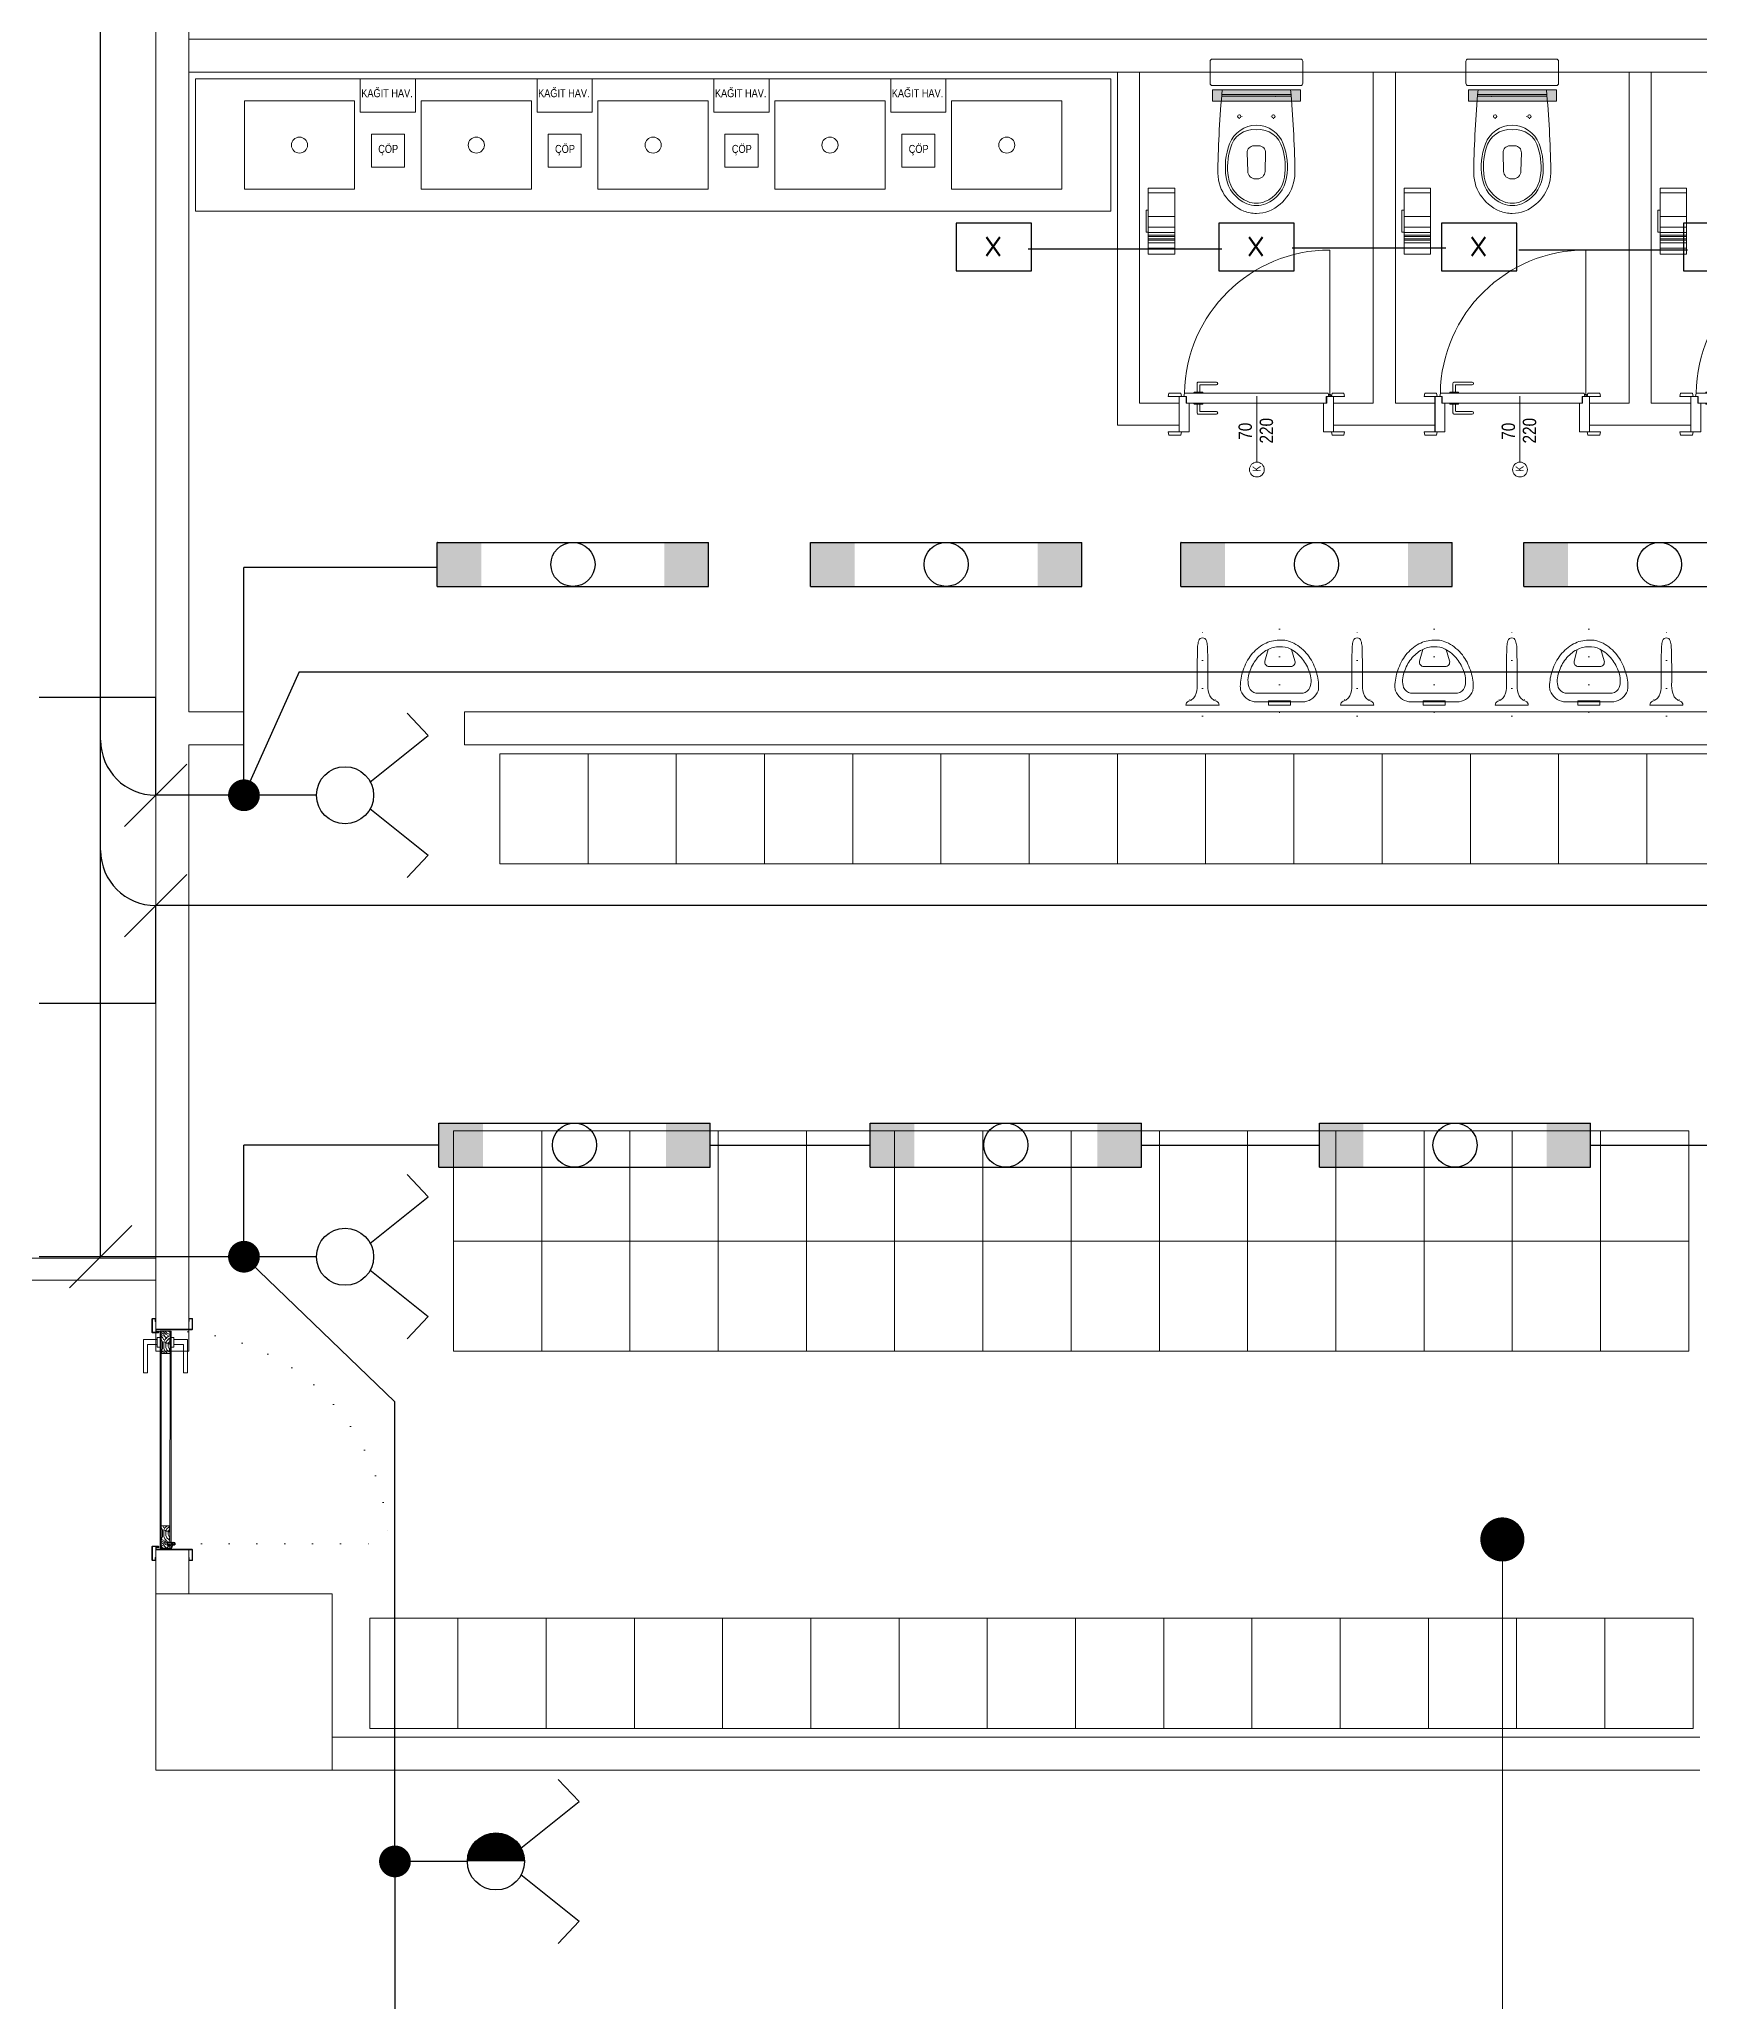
# Model space of a CAD drawing. Header units: metres. Extents: x -13316 to 152404, y -3899 to 30226.
# Drawn here: x 11507 to 12260, y 1015 to 1905 of the extents above; entities that cross this region are included whole.
import ezdxf

# ---------------------------------------------------------------- set-up
doc = ezdxf.new("R2010")
doc.units = ezdxf.units.M
doc.header["$LTSCALE"] = 100
doc.header["$MEASUREMENT"] = 0
doc.linetypes.add('DOT2', pattern=[0.125, 0, -0.125])
doc.linetypes.add('HIDDEN', pattern=[0.375, 0.25, -0.125])
doc.layers.get('0').update_dxf_attribs({"color": 9, "lineweight": 9})
for name, color, linetype, lineweight in [('00', 9, 'Continuous', 9), ('01', 9, 'Continuous', 9), ('05', 9, 'Continuous', 9), ('05V', 9, 'Continuous', 9), ('06C @ 1', 9, 'Continuous', 9), ('09', 9, 'Continuous', 9), ('10', 9, 'Continuous', 9), ('12', 9, 'Continuous', 9), ('20', 9, 'DOT2', 9), ('21_mahal200', 9, 'Continuous', 9), ('E-1x36 W SIVAÜSTÜ FLUORESAN ARMATÜR (ETANŞ)', 7, 'Continuous', 30), ('E-E TİPİ HARİCİ ARMATÜR (26W)', 7, 'Continuous', 30), ('E-KABLO', 7, 'Continuous', 30), ('E-KOMÜTATÖR ANAHTAR', 7, 'Continuous', 30), ('E-KOMÜTATÖR ANAHTAR (ETANŞ)', 7, 'Continuous', 30), ('E-LINYE', 7, 'Continuous', 30), ('Kapı', 204, 'Continuous', 9), ('KARA SIVA', 4, 'Continuous', 9), ('TEFRİŞ', 9, 'Continuous', 9), ('YAZI', 7, 'Continuous', 9)]:
    doc.layers.add(name, color=color, linetype=linetype, lineweight=lineweight)
doc.styles.add('E-YAZI', font='txttw.shx')
doc.styles.add('MuuM_TEXT-STANDART', font='ARIALN.TTF')
doc.dimstyles.new('MuuM_DIM200', dxfattribs={"dimscale": 20, "dimtxt": 2, "dimasz": 1, "dimexe": 1, "dimexo": 1, "dimgap": 1, "dimtad": 1, "dimdec": 1, "dimrnd": 0.5, "dimdsep": 46, "dimtxsty": 'MuuM_TEXT-STANDART', "dimblk": 'ARCHTICK', "dimcen": 0, "dimdle": 0.15, "dimclrd": 256, "dimclre": 256, "dimclrt": 256, "dimadec": 0, "dimazin": 0, "dimtfac": 5, "dimtdec": 1, "dimtix": 1, "dimtmove": 2, "dimatfit": 3, "dimldrblk": 'DOT', "dimfxl": 3, "dimfxlon": 1, "dimtolj": 1, "dimlwd": -1, "dimlwe": -1, "dimarcsym": 0})

# ---------------------------------------------------------------- blocks, each defined once
blk = doc.blocks.new('100_KOMÜTATÖR ANAHTAR')
at = {"layer": 'E-KOMÜTATÖR ANAHTAR', "color": 4}
for p, q in [((-1.695, 5.222), (-2.326, 4.622)), ((-0.372, 3.563), (-1.695, 5.222)), ((0.372, 3.563), (1.695, 5.222)), ((1.695, 5.222), (2.326, 4.622)), ((0, 2.053), (0, 0))]:
    blk.add_line(p, q, dxfattribs=at)
blk.add_circle((0, 2.863), 0.81, dxfattribs=at)
blk = doc.blocks.new('E-E TİPİ HARİCİ ARMATÜR (26W)')
at = {"layer": 'E-E TİPİ HARİCİ ARMATÜR (26W)', "color": 4}
blk.add_lwpolyline([(-17.08, 21.62), (-17.08, 0), (17.08, 0), (17.08, 21.62)], close=True, dxfattribs=at)
at = {"layer": 'E-E TİPİ HARİCİ ARMATÜR (26W)', "color": 7, "style": 'E-YAZI'}
blk.add_text('x', height=12.8, rotation=0, dxfattribs=at).set_placement((-4.39, 6.36))
blk = doc.blocks.new('100_1x36 W SIVAÜSTÜ FLUORESAN ARMATÜR (ETANŞ)')
at = {"layer": 'E-1x36 W SIVAÜSTÜ FLUORESAN ARMATÜR (ETANŞ)', "color": 4}
for p, q in [((-6.15, 1), (-6.15, -1)), ((6.15, 1), (-6.15, 1)), ((6.15, 1), (6.15, -1)), ((6.15, -1), (-6.15, -1))]:
    blk.add_line(p, q, dxfattribs=at)
at = {"layer": 'E-1x36 W SIVAÜSTÜ FLUORESAN ARMATÜR (ETANŞ)'}
blk.add_line((6.146, -1), (6.15, -0.996), dxfattribs=at)
at = {"layer": 'E-1x36 W SIVAÜSTÜ FLUORESAN ARMATÜR (ETANŞ)', "color": 4}
blk.add_circle((0, 0), 1, dxfattribs=at)
for points in [[(-6.15, 1), (-4.15, 1), (-6.15, -1), (-4.15, -1)], [(6.15, 1), (4.15, 1), (6.15, -1), (4.15, -1)]]:
    blk.add_solid(points, dxfattribs=at)
blk = doc.blocks.new('100_KOMÜTATÖR ANAHTAR (ETANŞ)')
at = {"layer": 'E-KOMÜTATÖR ANAHTAR (ETANŞ)', "color": 4}
for p, q in [((-1.695, 5.222), (-2.326, 4.622)), ((-0.372, 3.563), (-1.695, 5.222)), ((0.372, 3.563), (1.695, 5.222)), ((1.695, 5.222), (2.326, 4.622)), ((0, 2.053), (0, 0))]:
    blk.add_line(p, q, dxfattribs=at)
at = {"layer": 'E-KOMÜTATÖR ANAHTAR (ETANŞ)', "color": 4, "const_width": 0.81}
blk.add_lwpolyline([(0, 3.268, 0.414214), (-0.405, 2.863, 0.414214), (0, 2.458, 0.414214)], format="xyb", dxfattribs=at)
at = {"layer": 'E-KOMÜTATÖR ANAHTAR (ETANŞ)', "color": 4}
blk.add_circle((0, 2.863), 0.81, dxfattribs=at)
blk = doc.blocks.new('p-kolon_80x80')
blk.add_lwpolyline([(-40, -40), (40, -40), (40, 40), (-40, 40)], close=True)
blk = doc.blocks.new('2.bod.sitatik')
at = {"layer": '01'}
blk.add_blockref('p-kolon_80x80', (11280, -7790), dxfattribs=at)
blk = doc.blocks.new('p-kapı kolu')
for points in [[(2.2, 0), (2.2, -1.25), (-2.2, -1.25), (-2.2, 0), (2.2, 0)], [(1.225, -1.25), (1.225, -7.5), (-13.775, -7.5), (-13.775, -5.625), (-1.025, -5.625), (-1.025, -5.625), (-1.025, -1.25), (1.225, -1.25)]]:
    blk.add_lwpolyline(points)
blk = doc.blocks.new('K-AH-01')
at = {"layer": '09'}
h = blk.add_hatch(dxfattribs=at)
h.set_pattern_fill('LOGEND', color=256, scale=10, style=0)
h.set_pattern_definition([(7e-15, (-3944.073, -2726.897), (10, 10), [3, -7]), (7e-15, (-3944.073, -2726.397), (10, 10), [3, -7]), (7e-15, (-3943.573, -2725.397), (10, 10), [2, -8]), (7e-15, (-3943.073, -2724.397), (10, 10), [1.5, -8.5]), (7e-15, (-3943.073, -2723.397), (10, 10), [1, -9]), (7e-15, (-3945.573, -2722.397), (10, 10), [0.5, -2.5, 0.5, -6.5]), (7e-15, (-3944.073, -2721.897), (10, 10), [0.5, -4, 1.5, -4]), (7e-15, (-3942.073, -2721.397), (10, 10), [0.5, -0.5, 0.5, -8.5]), (7e-15, (-3942.573, -2720.897), (10, 10), [0.5, -9.5]), (7e-15, (-3943.073, -2719.897), (10, 10), [1.5, -8.5]), (7e-15, (-3943.073, -2718.897), (10, 10), [2, -8]), (7e-15, (-3943.573, -2717.897), (10, 10), [2.5, -3, 0.5, -4]), (90, (-3947.573, -2723.897), (-10, 10), [0.5, -1, 2.5, -6]), (90, (-3947.073, -2722.897), (-10, 10), [0.5, -0.5, 1.5, -7.5]), (90, (-3946.573, -2718.897), (-10, 10), [1, -9]), (90, (-3946.073, -2722.897), (-10, 10), [2, -3, 0.5, -4.5]), (90, (-3945.573, -2717.397), (-10, 10), [0.5, -9.5]), (90, (-3945.073, -2722.397), (-10, 10), [1.5, -8.5]), (90, (-3944.073, -2721.897), (-10, 10), [1, -9]), (90, (-3943.073, -2721.897), (-10, 10), [0.5, -1.5, 1.5, -6.5]), (90, (-3942.573, -2721.397), (-10, 10), [0.5, -9.5]), (90, (-3942.073, -2723.397), (-10, 10), [1.4, -8.6]), (90, (-3941.573, -2725.397), (-10, 10), [1, -9]), (90, (-3940.573, -2721.397), (-10, 10), [0.5, -9.5]), (90, (-3939.573, -2721.897), (-10, 10), [1.5, -8.5]), (90, (-3938.573, -2721.897), (-10, 10), [1.5, -8.5]), (45, (-3940.073, -2725.8966), (1e-15, 10), [0.7071, -0.7071, 0.7071, -12.020836]), (45, (-3942.073, -2723.3966), (1e-15, 10), [1.4142, -12.727936]), (45, (-3946.073, -2718.3966), (1e-15, 10), [1.4142, -12.727936]), (45, (-3944.073, -2720.8966), (1e-15, 10), [1.4142, -12.727936]), (45, (-3943.573, -2722.8966), (1e-15, 10), [1.4142, -12.727936]), (45, (-3940.573, -2724.8966), (1e-15, 10), [1.4142, -12.727936]), (45, (-3941.573, -2724.3966), (1e-15, 10), [2.12132, -12.020816]), (45, (-3944.573, -2719.8966), (1e-15, 10), [0.7071, -13.435036]), (45, (-3945.073, -2718.8966), (1e-15, 10), [0.7071, -13.435036]), (45, (-3941.073, -2718.8966), (1e-15, 10), [0.7071, -13.435036]), (45, (-3945.073, -2723.8966), (1e-15, 10), [0.7071, -13.435036]), (45, (-3939.573, -2720.3966), (1e-15, 10), [0.7071, -13.435036]), (45, (-3943.073, -2721.3966), (1e-15, 10), [0.7071, -13.435036]), (45, (-3942.073, -2720.3966), (1e-15, 10), [0.7071, -13.435036]), (135, (-3942.573, -2722.3966), (-10, 1e-15), [0.7071, -0.7071, 2.12132, -10.606616]), (135, (-3941.073, -2722.3966), (-10, 1e-15), [0.7071, -13.435036]), (135, (-3941.073, -2725.8966), (-10, 1e-15), [0.7071, -13.435036]), (135, (-3943.073, -2723.3966), (-10, 1e-15), [0.7071, -13.435036]), (135, (-3941.573, -2721.3966), (-10, 1e-15), [0.7071, -13.435036]), (135, (-3944.073, -2723.8966), (-10, 1e-15), [0.7071, -13.435036]), (135, (-3940.073, -2723.8966), (-10, 1e-15), [0.7071, -13.435036]), (135, (-3947.073, -2726.8966), (-10, 1e-15), [0.7071, -13.435036]), (135, (-3946.573, -2726.3966), (-10, 1e-15), [1.4142, -12.727936]), (135, (-3946.073, -2725.8966), (-10, 1e-15), [1.4142, -12.727936]), (135, (-3945.073, -2725.8966), (-10, 1e-15), [1.4142, -12.727936]), (135, (-3944.573, -2724.8966), (-10, 1e-15), [1.4142, -12.727936]), (135, (-3940.573, -2720.8966), (-10, 1e-15), [1.4142, -12.727936]), (135, (-3938.573, -2725.8966), (-10, 1e-15), [1.4142, -12.727936]), (135, (-3938.073, -2717.8966), (-10, 1e-15), [1.4142, -12.727936]), (135, (-3938.073, -2718.8966), (-10, 1e-15), [1.4142, -12.727936]), (135, (-3939.073, -2719.3966), (-10, 1e-15), [1.4142, -12.727936]), (135, (-3946.073, -2719.3966), (-10, 1e-15), [2.12132, -12.020816]), (135, (-3939.573, -2720.3966), (-10, 1e-15), [2.12132, -12.020816]), (26.56505, (-3945.0727, -2717.3966), (10, 4e-09), [1.118, -21.24268]), (26.56505, (-3945.0727, -2722.3966), (10, 4e-09), [1.118, -21.24268]), (26.56505, (-3944.0727, -2719.3966), (10, 4e-09), [1.118, -21.24268]), (26.56505, (-3941.0727, -2726.3966), (10, 4e-09), [1.118, -21.24268]), (26.56505, (-3941.5727, -2725.3966), (10, 4e-09), [1.118, -21.24268]), (26.56505, (-3944.5727, -2723.3966), (10, 4e-09), [1.118, -21.24268]), (26.56505, (-3944.5727, -2718.3966), (10, 4e-09), [1.118, -21.24268]), (26.56505, (-3941.5727, -2721.3966), (10, 4e-09), [2.236, -20.12468]), (63.43495, (-3941.5727, -2719.8966), (5e-10, 10), [1.118, -21.24268]), (63.43495, (-3940.0727, -2722.8966), (5e-10, 10), [1.118, -21.24268]), (63.43495, (-3945.0727, -2720.8966), (5e-10, 10), [1.118, -21.24268]), (63.43495, (-3947.0727, -2720.3966), (5e-10, 10), [1.118, -21.24268]), (63.43495, (-3941.0727, -2722.3966), (5e-10, 10), [1.118, -21.24268]), (63.43495, (-3942.0727, -2722.3966), (5e-10, 10), [1.118, -21.24268]), (63.43495, (-3946.0727, -2720.8966), (5e-10, 10), [2.236, -20.12468]), (63.43495, (-3938.5727, -2724.3966), (5e-10, 10), [2.236, -20.12468]), (63.43495, (-3939.5727, -2723.8966), (5e-10, 10), [2.236, -20.12468]), (116.56505, (-3947.5727, -2725.3966), (-4e-09, 10), [1.118, -21.24268]), (116.56505, (-3947.5727, -2719.8966), (-4e-09, 10), [1.118, -21.24268]), (116.56505, (-3945.5727, -2726.8966), (-4e-09, 10), [1.118, -21.24268]), (116.56505, (-3946.5727, -2717.8966), (-4e-09, 10), [1.118, -21.24268]), (116.56505, (-3945.5727, -2723.8966), (-4e-09, 10), [1.118, -21.24268]), (116.56505, (-3943.5727, -2722.8966), (-4e-09, 10), [1.118, -21.24268]), (116.56505, (-3942.5727, -2720.8966), (-4e-09, 10), [1.118, -21.24268]), (116.56505, (-3947.0727, -2724.8966), (3.2e-06, 10.0000016), [1.118, -21.24268]), (116.56505, (-3944.5727, -2723.3966), (-4e-09, 10), [1.118, -21.24268]), (116.56505, (-3941.5727, -2724.3966), (-4e-09, 10), [1.118, -21.24268]), (116.56505, (-3940.5727, -2723.3966), (-4e-09, 10), [1.118, -21.24268]), (116.56505, (-3938.5727, -2720.3966), (-4e-09, 10), [1.118, -21.24268]), (116.56505, (-3946.0727, -2717.3966), (-4e-09, 10), [1.118, -21.24268]), (116.56505, (-3947.5727, -2717.8966), (-4e-09, 10), [2.236, -20.12468]), (116.56505, (-3946.0727, -2724.8966), (-4e-09, 10), [2.236, -20.12468]), (153.43495, (-3947.5727, -2726.3966), (-10, 5e-10), [1.118, -21.24268]), (153.43495, (-3939.0727, -2726.8966), (-10, 5e-10), [1.118, -21.24268]), (153.43495, (-3939.5727, -2721.8966), (-10, 5e-10), [1.118, -21.24268]), (153.43495, (-3943.5727, -2725.3966), (-10, 5e-10), [1.118, -21.24268]), (153.43495, (-3944.0727, -2726.3966), (-10, 5e-10), [1.118, -21.24268]), (153.43495, (-3943.0727, -2724.3966), (-10, 5e-10), [1.118, -21.24268]), (153.43495, (-3940.0727, -2718.3966), (-10, 5e-10), [1.118, -21.24268]), (153.43495, (-3939.0727, -2717.8966), (-10, 5e-10), [2.236, -20.12468])])
h.paths.add_polyline_path([(10.77, 6.46), (10.77, 2.46), (0.77, 2.46), (0.77, 6.46)])
h = blk.add_hatch(dxfattribs=at)
h.set_pattern_fill('LOGEND', color=256, scale=10, style=0)
h.set_pattern_definition([(7e-15, (-3938.781, -2726.897), (10, 10), [3, -7]), (7e-15, (-3938.781, -2726.397), (10, 10), [3, -7]), (7e-15, (-3938.281, -2725.397), (10, 10), [2, -8]), (7e-15, (-3937.781, -2724.397), (10, 10), [1.5, -8.5]), (7e-15, (-3937.781, -2723.397), (10, 10), [1, -9]), (7e-15, (-3940.281, -2722.397), (10, 10), [0.5, -2.5, 0.5, -6.5]), (7e-15, (-3938.781, -2721.897), (10, 10), [0.5, -4, 1.5, -4]), (7e-15, (-3936.781, -2721.397), (10, 10), [0.5, -0.5, 0.5, -8.5]), (7e-15, (-3937.281, -2720.897), (10, 10), [0.5, -9.5]), (7e-15, (-3937.781, -2719.897), (10, 10), [1.5, -8.5]), (7e-15, (-3937.781, -2718.897), (10, 10), [2, -8]), (7e-15, (-3938.281, -2717.897), (10, 10), [2.5, -3, 0.5, -4]), (90, (-3942.281, -2723.897), (-10, 10), [0.5, -1, 2.5, -6]), (90, (-3941.781, -2722.897), (-10, 10), [0.5, -0.5, 1.5, -7.5]), (90, (-3941.281, -2718.897), (-10, 10), [1, -9]), (90, (-3940.781, -2722.897), (-10, 10), [2, -3, 0.5, -4.5]), (90, (-3940.281, -2717.397), (-10, 10), [0.5, -9.5]), (90, (-3939.781, -2722.397), (-10, 10), [1.5, -8.5]), (90, (-3938.781, -2721.897), (-10, 10), [1, -9]), (90, (-3937.781, -2721.897), (-10, 10), [0.5, -1.5, 1.5, -6.5]), (90, (-3937.281, -2721.397), (-10, 10), [0.5, -9.5]), (90, (-3936.781, -2723.397), (-10, 10), [1.4, -8.6]), (90, (-3936.281, -2725.397), (-10, 10), [1, -9]), (90, (-3935.281, -2721.397), (-10, 10), [0.5, -9.5]), (90, (-3934.281, -2721.897), (-10, 10), [1.5, -8.5]), (90, (-3933.281, -2721.897), (-10, 10), [1.5, -8.5]), (45, (-3934.781, -2725.8966), (1e-15, 10), [0.7071, -0.7071, 0.7071, -12.020836]), (45, (-3936.781, -2723.3966), (1e-15, 10), [1.4142, -12.727936]), (45, (-3940.781, -2718.3966), (1e-15, 10), [1.4142, -12.727936]), (45, (-3938.781, -2720.8966), (1e-15, 10), [1.4142, -12.727936]), (45, (-3938.281, -2722.8966), (1e-15, 10), [1.4142, -12.727936]), (45, (-3935.281, -2724.8966), (1e-15, 10), [1.4142, -12.727936]), (45, (-3936.281, -2724.3966), (1e-15, 10), [2.12132, -12.020816]), (45, (-3939.281, -2719.8966), (1e-15, 10), [0.7071, -13.435036]), (45, (-3939.781, -2718.8966), (1e-15, 10), [0.7071, -13.435036]), (45, (-3935.781, -2718.8966), (1e-15, 10), [0.7071, -13.435036]), (45, (-3939.781, -2723.8966), (1e-15, 10), [0.7071, -13.435036]), (45, (-3934.281, -2720.3966), (1e-15, 10), [0.7071, -13.435036]), (45, (-3937.781, -2721.3966), (1e-15, 10), [0.7071, -13.435036]), (45, (-3936.781, -2720.3966), (1e-15, 10), [0.7071, -13.435036]), (135, (-3937.281, -2722.3966), (-10, 1e-15), [0.7071, -0.7071, 2.12132, -10.606616]), (135, (-3935.781, -2722.3966), (-10, 1e-15), [0.7071, -13.435036]), (135, (-3935.781, -2725.8966), (-10, 1e-15), [0.7071, -13.435036]), (135, (-3937.781, -2723.3966), (-10, 1e-15), [0.7071, -13.435036]), (135, (-3936.281, -2721.3966), (-10, 1e-15), [0.7071, -13.435036]), (135, (-3938.781, -2723.8966), (-10, 1e-15), [0.7071, -13.435036]), (135, (-3934.781, -2723.8966), (-10, 1e-15), [0.7071, -13.435036]), (135, (-3941.781, -2726.8966), (-10, 1e-15), [0.7071, -13.435036]), (135, (-3941.281, -2726.3966), (-10, 1e-15), [1.4142, -12.727936]), (135, (-3940.781, -2725.8966), (-10, 1e-15), [1.4142, -12.727936]), (135, (-3939.781, -2725.8966), (-10, 1e-15), [1.4142, -12.727936]), (135, (-3939.281, -2724.8966), (-10, 1e-15), [1.4142, -12.727936]), (135, (-3935.281, -2720.8966), (-10, 1e-15), [1.4142, -12.727936]), (135, (-3933.281, -2725.8966), (-10, 1e-15), [1.4142, -12.727936]), (135, (-3932.781, -2717.8966), (-10, 1e-15), [1.4142, -12.727936]), (135, (-3932.781, -2718.8966), (-10, 1e-15), [1.4142, -12.727936]), (135, (-3933.781, -2719.3966), (-10, 1e-15), [1.4142, -12.727936]), (135, (-3940.781, -2719.3966), (-10, 1e-15), [2.12132, -12.020816]), (135, (-3934.281, -2720.3966), (-10, 1e-15), [2.12132, -12.020816]), (26.56505, (-3939.7813, -2717.3966), (10, 4e-09), [1.118, -21.24268]), (26.56505, (-3939.7813, -2722.3966), (10, 4e-09), [1.118, -21.24268]), (26.56505, (-3938.7813, -2719.3966), (10, 4e-09), [1.118, -21.24268]), (26.56505, (-3935.7813, -2726.3966), (10, 4e-09), [1.118, -21.24268]), (26.56505, (-3936.2813, -2725.3966), (10, 4e-09), [1.118, -21.24268]), (26.56505, (-3939.2813, -2723.3966), (10, 4e-09), [1.118, -21.24268]), (26.56505, (-3939.2813, -2718.3966), (10, 4e-09), [1.118, -21.24268]), (26.56505, (-3936.2813, -2721.3966), (10, 4e-09), [2.236, -20.12468]), (63.43495, (-3936.2813, -2719.8966), (5e-10, 10), [1.118, -21.24268]), (63.43495, (-3934.7813, -2722.8966), (5e-10, 10), [1.118, -21.24268]), (63.43495, (-3939.7813, -2720.8966), (5e-10, 10), [1.118, -21.24268]), (63.43495, (-3941.7813, -2720.3966), (5e-10, 10), [1.118, -21.24268]), (63.43495, (-3935.7813, -2722.3966), (5e-10, 10), [1.118, -21.24268]), (63.43495, (-3936.7813, -2722.3966), (5e-10, 10), [1.118, -21.24268]), (63.43495, (-3940.7813, -2720.8966), (5e-10, 10), [2.236, -20.12468]), (63.43495, (-3933.2813, -2724.3966), (5e-10, 10), [2.236, -20.12468]), (63.43495, (-3934.2813, -2723.8966), (5e-10, 10), [2.236, -20.12468]), (116.56505, (-3942.2813, -2725.3966), (-4e-09, 10), [1.118, -21.24268]), (116.56505, (-3942.2813, -2719.8966), (-4e-09, 10), [1.118, -21.24268]), (116.56505, (-3940.2813, -2726.8966), (-4e-09, 10), [1.118, -21.24268]), (116.56505, (-3941.2813, -2717.8966), (-4e-09, 10), [1.118, -21.24268]), (116.56505, (-3940.2813, -2723.8966), (-4e-09, 10), [1.118, -21.24268]), (116.56505, (-3938.2813, -2722.8966), (-4e-09, 10), [1.118, -21.24268]), (116.56505, (-3937.2813, -2720.8966), (-4e-09, 10), [1.118, -21.24268]), (116.56505, (-3941.7813, -2724.8966), (3.2e-06, 10.0000016), [1.118, -21.24268]), (116.56505, (-3939.2813, -2723.3966), (-4e-09, 10), [1.118, -21.24268]), (116.56505, (-3936.2813, -2724.3966), (-4e-09, 10), [1.118, -21.24268]), (116.56505, (-3935.2813, -2723.3966), (-4e-09, 10), [1.118, -21.24268]), (116.56505, (-3933.2813, -2720.3966), (-4e-09, 10), [1.118, -21.24268]), (116.56505, (-3940.7813, -2717.3966), (-4e-09, 10), [1.118, -21.24268]), (116.56505, (-3942.2813, -2717.8966), (-4e-09, 10), [2.236, -20.12468]), (116.56505, (-3940.7813, -2724.8966), (-4e-09, 10), [2.236, -20.12468]), (153.43495, (-3942.2813, -2726.3966), (-10, 5e-10), [1.118, -21.24268]), (153.43495, (-3933.7813, -2726.8966), (-10, 5e-10), [1.118, -21.24268]), (153.43495, (-3934.2813, -2721.8966), (-10, 5e-10), [1.118, -21.24268]), (153.43495, (-3938.2813, -2725.3966), (-10, 5e-10), [1.118, -21.24268]), (153.43495, (-3938.7813, -2726.3966), (-10, 5e-10), [1.118, -21.24268]), (153.43495, (-3937.7813, -2724.3966), (-10, 5e-10), [1.118, -21.24268]), (153.43495, (-3934.7813, -2718.3966), (-10, 5e-10), [1.118, -21.24268]), (153.43495, (-3933.7813, -2717.8966), (-10, 5e-10), [2.236, -20.12468])])
h.paths.add_polyline_path([(89.06, 2.47), (89.06, 6.46), (99.06, 6.47), (99.06, 2.47)])
at = {"layer": '10'}
for points in [[(-0.44, -1.7), (1.3, -1.7, 0.414214), (1.6, -1.4), (1.6, 1.1, 0.414214), (1.3, 1.4, 0.414214), (1, 1.1), (1, 0.2), (0.2, 0.2), (0.2, 16.4, 0.414214), (-0.1, 16.7), (-4.6, 16.7, 0.414214), (-4.9, 16.4), (-4.9, 15.3, 0.414214), (-4.6, 15), (-3.5, 15), (-3.5, 15.2), (-4.6, 15.2, -0.414214), (-4.7, 15.3), (-4.7, 16.4, -0.414214), (-4.6, 16.5), (-0.2, 16.5), (-0.1, 16.5, -0.414214), (0, 16.4), (0, 0), (1.2, 0), (1.2, 1.1, -0.414214), (1.3, 1.2, -0.414214), (1.4, 1.1), (1.4, -1.4, -0.414214), (1.3, -1.5), (-0.44, -1.5), (-4.6, -1.5, -0.414214), (-4.7, -1.4), (-4.7, -0.3, -0.414214), (-4.6, -0.2), (-3.5, -0.2), (-3.5, 0), (-4.6, 0, 0.414214), (-4.9, -0.3), (-4.9, -1.4, 0.414214), (-4.6, -1.7)], [(100.44, -1.7), (98.7, -1.7, -0.414214), (98.4, -1.4), (98.4, 1.1, -0.414214), (98.7, 1.4, -0.414214), (99, 1.1), (99, 0.2), (99.8, 0.2), (99.8, 16.4, -0.414214), (100.1, 16.7), (104.6, 16.7, -0.414214), (104.9, 16.4), (104.9, 15.3, -0.414214), (104.6, 15), (103.5, 15), (103.5, 15.2), (104.6, 15.2, 0.414214), (104.7, 15.3), (104.7, 16.4, 0.414214), (104.6, 16.5), (100.2, 16.5), (100.1, 16.5, 0.414214), (100, 16.4), (100, 0), (98.8, 0), (98.8, 1.1, 0.414214), (98.7, 1.2, 0.414214), (98.6, 1.1), (98.6, -1.4, 0.414214), (98.7, -1.5), (100.44, -1.5), (104.6, -1.5, 0.414214), (104.7, -1.4), (104.7, -0.3, 0.414214), (104.6, -0.2), (103.5, -0.2), (103.5, 0), (104.6, 0, -0.414214), (104.9, -0.3), (104.9, -1.4, -0.414214), (104.6, -1.7)], [(2.15, 7.6), (0.77, 6.96), (0.77, 4.09), (0.57, 4.09), (0.57, 7.09), (2.04, 7.77, -14.796002)]]:
    blk.add_lwpolyline(points, format="xyb", close=True, dxfattribs=at)
blk.add_circle((2.72, 8.09), 0.55, dxfattribs=at)
at = {"layer": '12'}
for points in [[(0.77, 6.46), (99.06, 6.47), (99.06, 6.97), (0.77, 6.96)], [(0.77, 2.46), (10.77, 2.46), (10.77, 6.46), (0.77, 6.46)], [(0.77, 2.46), (99.06, 2.46), (99.06, 1.96), (0.77, 1.96)], [(89.06, 2.46), (99.06, 2.46), (99.06, 6.47), (89.06, 6.47)]]:
    blk.add_lwpolyline(points, close=True, dxfattribs=at)
at = {"layer": '20'}
blk.add_lwpolyline([(2.72, 8.09), (2.72, 105.23)], dxfattribs=at)
at = {"layer": '20', "linetype": 'HIDDEN'}
for points in [[(1.97, 6.89), (1.97, 5.39), (3.47, 5.39), (3.47, 6.89)], [(2.17, 7.58), (2.17, 5.59), (3.27, 5.59), (3.27, 7.58)]]:
    blk.add_lwpolyline(points, dxfattribs=at)
at = {"layer": '20'}
blk.add_arc((0.77, 6.96), 98.29, 357.08416, 88.86324, dxfattribs=at)
at = {"layer": '06C @ 1', "xscale": -1, "rotation": 180}
blk.add_blockref('p-kapı kolu', (94.06, 6.97), dxfattribs=at)
at = {"layer": '06C @ 1'}
blk.add_blockref('p-kapı kolu', (94.06, 1.96), dxfattribs=at)
blk = doc.blocks.new('_ArchTick')
at = {"color": 0, "linetype": 'ByBlock', "const_width": 0.15}
blk.add_lwpolyline([(-0.5, -0.5), (0.5, 0.5)], dxfattribs=at)
blk = doc.blocks.new('_Dot')
at = {"color": 0, "linetype": 'ByBlock', "lineweight": -2}
blk.add_line((-0.5, 0), (-1, 0), dxfattribs=at)
at = {"color": 0, "linetype": 'ByBlock', "const_width": 0.5}
blk.add_lwpolyline([(-0.25, 0, 1), (0.25, 0, 1)], format="xyb", close=True, dxfattribs=at)
blk = doc.blocks.new('p-giyinme dolabı')
blk.add_lwpolyline([(40, -20), (40, 20), (-10, 20), (-10, -20)], close=True)
blk = doc.blocks.new('San-p-uripart')
at = {"linetype": 'DOT2'}
for p, q in [((-5.77, -2.73), (-5.77, 3.35)), ((0, 5), (0, -40.5)), ((5.77, -2.73), (5.77, 3.35))]:
    blk.add_line(p, q, dxfattribs=at)
blk.add_lwpolyline([(0, 0), (-7.5, 0, 0.335863), (-6.29, -1.8, -0.061447), (-4.83, -2.51, -0.147975), (-3.31, -4.31, -0.105673), (-2.38, -8.95, 0.01101), (-2.23, -26.78, 0.044983), (-1.74, -29.26, 0.284409), (0, -30.59, 0.284409), (1.74, -29.26, 0.044983), (2.23, -26.78, 0.01101), (2.38, -8.95, -0.105673), (3.31, -4.31, -0.147975), (4.83, -2.51, -0.061447), (6.29, -1.8, 0.335863), (7.5, 0)], format="xyb", close=True)
blk = doc.blocks.new('v-k-pisuar01-p-s')
at = {"linetype": 'DOT2'}
blk.add_line((0, -33), (0, 5), dxfattribs=at)
for p, q in [((-5.07, -16), (4.66, -16)), ((-6.98, -18.56), (-5.47, -23.73)), ((6.59, -18.52), (5.19, -23.78))]:
    blk.add_line(p, q)
for points in [[(11.42, 0), (-11.42, 0, 0.252384), (-17.51, -5, 0.055826), (-17.74, -7, 0.088182), (-16.42, -14.39, 0.087476), (-12.79, -21.28, 0.105521), (-6.48, -26.6, 0.141396), (0.13, -28, 0.121036), (6.87, -26.29, 0.105521), (12.81, -21.28, 0.087476), (16.45, -14.39, 0.088182), (17.76, -7, 0.066704), (17.51, -5, 0.252384), (11.42, 0)], [(13.57, -13.47, 0.172375), (13.81, -6.52, 0.252384), (10.66, -3.93), (-10.66, -3.93, 0.252384), (-13.81, -6.52, 0.172375), (-13.57, -13.47, 0.087476), (-10.42, -19.44, 0.105521), (-5.06, -23.95, 0.144004), (0.01, -25, 0.123151), (5.45, -23.64, 0.105521), (10.44, -19.44, 0.087476), (13.59, -13.47)]]:
    blk.add_lwpolyline(points, format="xyb")
blk.add_lwpolyline([(-5, -0.5), (-5, 1.5), (5, 1.5), (5, -0.5)], close=True)
for centre, radius, start, end in [((1.16, -7.48), 15.9, 200.65057, 202.1301), ((-5.07, -18), 2, 90, 196.38954), ((4.66, -18), 2, 345.06858, 90), ((-1.14, -7.48), 15.9, 337.8699, 339.34943)]:
    blk.add_arc(centre, radius, start, end)
blk = doc.blocks.new('p-t.kağıtlığı')
at = {"layer": 'TEFRİŞ'}
h = blk.add_hatch(dxfattribs=at)
h.set_pattern_fill('CYL', color=256, scale=30, angle=-90, style=0)
h.set_pattern_definition([(270, (-14.4, 13), (30, 7e-15), []), (270, (-13.8, 13), (30, 7e-15), []), (270, (-12.6, 13), (30, 7e-15), []), (270, (-10.2, 13), (30, 7e-15), []), (270, (-5.4, 13), (30, 7e-15), []), (270, (5.4, 13), (30, 7e-15), []), (270, (10.2, 13), (30, 7e-15), []), (270, (12.6, 13), (30, 7e-15), []), (270, (13.8, 13), (30, 7e-15), []), (270, (14.4, 13), (30, 7e-15), [])])
h.paths.add_polyline_path([(-15, 1), (15, 1), (15, 13), (-15, 13)])
for points in [[(-15, 1), (15, 1), (15, 13), (-15, 13)], [(5, 1), (5, 0), (-5, 0), (-5, 1)]]:
    blk.add_lwpolyline(points, close=True, dxfattribs=at)
blk = doc.blocks.new('p-klozet üstü kağıt dispenser')
blk.add_hatch(color=255).paths.add_polyline_path([(0, 5.56), (0, 45.41), (-5, 45.41), (-5, 5.56)])
blk.add_lwpolyline([(0, 5.56), (0, 45.41), (-5, 45.41), (-5, 5.56)], close=True)
blk = doc.blocks.new('san-klo-06-p')
for p, q in [((0, -2), (-15.5, -2)), ((0, -2.8), (-15.5, -2.8)), ((0, -2), (15.5, -2)), ((0, -2.8), (15.5, -2.8)), ((0, -25.35), (-1.16, -25.35)), ((0, -25.35), (1.16, -25.35)), ((-4.16, -28.43), (-3.91, -36.92)), ((4.16, -28.43), (3.91, -36.92)), ((0, -40.31), (-0.41, -40.31)), ((-0.41, -40.31), (0, -40.31)), ((0.41, -40.31), (0, -40.31)), ((0, -40.31), (0.41, -40.31))]:
    blk.add_line(p, q)
at = {"linetype": 'DOT2'}
for p, q in [((-6.49, -12), (-8.95, -12)), ((-7.75, -10.91), (-7.75, -12)), ((-7.75, -13.09), (-7.75, -12)), ((6.49, -12), (8.95, -12)), ((7.75, -10.91), (7.75, -12)), ((7.75, -13.09), (7.75, -12))]:
    blk.add_line(p, q, dxfattribs=at)
for points in [[(-20, 2.02), (20, 2.02, 0.414214), (21, 3.02), (21, 13.02, 0.414214), (20, 14.02), (-20, 14.02, 0.414214), (-21, 13.02), (-21, 3.02, 0.414214)], [(-15.5, 0, 0.018163), (-17.47, -36.26, 0.320529), (-5.63, -54.91, 0.096396), (0, -56, 0.096396), (5.62, -54.91, 0.320529), (17.47, -36.26, 0.018163), (15.5, 0)]]:
    blk.add_lwpolyline(points, format="xyb", close=True)
for points in [[(-9.5, 2.02), (-9.5, -2.98), (-8.5, -2.98), (-8.5, 2.02)], [(8.5, 2.02), (8.5, -2.98), (9.5, -2.98), (9.5, 2.02)]]:
    blk.add_lwpolyline(points, dxfattribs=at)
blk.add_lwpolyline([(-5, 0), (-5, 2), (5, 2), (5, 0)], close=True, dxfattribs=at)
for centre, radius, start, end in [((0, -29), 13, 90, 159.42009), ((-7.75, -12), 0.75, 0, 180), ((-7.75, -12), 0.75, 180, 0), ((0, -29), 13, 20.57991, 90), ((7.75, -12), 0.75, 0, 180), ((7.75, -12), 0.75, 180, 0), ((15.92, -34.98), 30, 159.42009, 189.12808), ((15.92, -34.98), 29, 162.87269, 189.12808), ((-1.09, -28.95), 11, 84.31759, 166.80674), ((-1.16, -28.35), 3, 90, 181.707), ((1.09, -28.95), 11, 13.19326, 95.68241), ((1.16, -28.35), 3, 358.293, 90), ((-15.92, -34.98), 29, 350.87192, 17.12731), ((-15.92, -34.98), 30, 350.87192, 20.57991), ((1.5, -37.29), 15.4, 189.12808, 247.97569), ((1.5, -37.29), 14.4, 189.12808, 247.97569), ((-0.41, -36.81), 3.5, 181.707, 270), ((0.41, -36.81), 3.5, 270, 358.293), ((-1.5, -37.29), 14.4, 292.02431, 350.87192), ((-1.5, -37.29), 15.4, 292.02431, 350.87192), ((0, -41), 11.4, 247.97569, 270), ((0, -41), 10.4, 247.97569, 270), ((0, -41), 10.4, 270, 292.02431), ((0, -41), 11.4, 270, 292.02431)]:
    blk.add_arc(centre, radius, start, end)
at = {"layer": '05', "rotation": 270}
blk.add_blockref('p-klozet üstü kağıt dispenser', (-25.41, -5.01), dxfattribs=at)
blk = doc.blocks.new('dsfsdfsdfsdfsdfsdf')
at = {"layer": 'Kapı'}
for p, q in [((23771.45, -2062.35), (23755.45, -2062.35)), ((23772.95, -2064.72, 0.66), (23771.45, -2064.42, 0.66)), ((23771.45, -2064.42, 0.66), (23771.45, -2065.62, 0.66)), ((23771.95, -2064.01, 0.66), (23837.87, -2064.01, 0.66)), ((23772.95, -2064.72, 0.66), (23772.95, -2129.92, 0.66)), ((23771.45, -2065.62, 0.66), (23768.45, -2065.62, 0.66)), ((23768.45, -2129.02, 0.66), (23768.45, -2066.82, 0.66)), ((23771.45, -2132.35), (23755.45, -2132.35)), ((23771.45, -2129.02, 0.66), (23768.45, -2129.02, 0.66)), ((23771.45, -2130.22, 0.66), (23771.45, -2129.02, 0.66)), ((23772.95, -2129.92, 0.66), (23771.45, -2130.22, 0.66))]:
    blk.add_line(p, q, dxfattribs=at)
at = {"layer": 'Kapı', "elevation": 0.66}
for points in [[(23753.95, -2057.62), (23755.45, -2057.32), (23755.45, -2063.32), (23753.95, -2063.02), (23753.95, -2057.62)], [(23772.95, -2057.62), (23771.45, -2057.32), (23771.45, -2063.32), (23772.95, -2063.02), (23772.95, -2057.62)], [(23753.95, -2137.02), (23755.45, -2137.32), (23755.45, -2131.32), (23753.95, -2131.62), (23753.95, -2137.02)], [(23772.95, -2137.02), (23771.45, -2137.32), (23771.45, -2131.32), (23772.95, -2131.62), (23772.95, -2137.02)]]:
    blk.add_lwpolyline(points, dxfattribs=at)
for points in [[(23771.45, -2062.32), (23755.45, -2062.32), (23755.45, -2066.82), (23768.45, -2066.82), (23768.45, -2065.42), (23771.45, -2065.42)], [(23771.45, -2132.32), (23755.45, -2132.32), (23755.45, -2127.82), (23768.45, -2127.82), (23768.45, -2129.22), (23771.45, -2129.22)]]:
    blk.add_lwpolyline(points, close=True, dxfattribs=at)
for points in [[(23767.95, -2124.22), (23764.05, -2124.22, -0.414214), (23763.45, -2123.62), (23763.45, -2115.47, -1), (23764.65, -2115.47), (23764.65, -2122.77, 0.414214), (23764.9, -2123.02), (23767.95, -2123.02)], [(23773.45, -2124.22), (23777.35, -2124.22, 0.414214), (23777.95, -2123.62), (23777.95, -2115.47, 1), (23776.75, -2115.47), (23776.75, -2122.77, -0.414214), (23776.5, -2123.02), (23773.45, -2123.02)], [(23768.45, -2121.62), (23768.2, -2121.62, 0.414214), (23767.95, -2121.87), (23767.95, -2125.37, 0.414214), (23768.2, -2125.62), (23768.45, -2125.62)], [(23772.95, -2125.62), (23773.2, -2125.62, 0.414214), (23773.45, -2125.37), (23773.45, -2121.87, 0.414214), (23773.2, -2121.62), (23772.95, -2121.62)]]:
    blk.add_lwpolyline(points, format="xyb", dxfattribs=at)
at = {"layer": 'Kapı'}
blk.add_circle((23771.95, -2064.01, 0.66), 0.5, dxfattribs=at)
blk.add_arc((23771.95, -2064.01, 0.66), 65.92, 270.86759, 0, dxfattribs=at)
blk = doc.blocks.new('fgvdfgdffffffffffffffffffffffffffffffff')
at = {"layer": 'Kapı'}
blk.add_lwpolyline([(23435.64, -2228), (23465.62, -2228)], dxfattribs=at)
blk.add_circle((23432.28, -2228), 3.36, dxfattribs=at)
at = {"layer": 'Kapı', "attachment_point": 1, "style": 'MuuM_TEXT-STANDART'}
for s, insert, char_height, width in [('70', (23445.81, -2219.68), 6.048, 88.7957), ('K', (23431.25, -2226.1), 3.63, 53.2774), ('220', (23444.12, -2229.28), 6.048, 88.7957)]:
    blk.add_mtext(s, dxfattribs=dict(at, insert=insert, char_height=char_height, width=width))
blk = doc.blocks.new('jjjjjjjjjjjjjjjjjjjjjjjjjjjjjjjjjjjjjjjjjjjjjjjjjjjjjjjjjjjjjjjjjjjjjjj')
at = {"layer": 'TEFRİŞ'}
blk.add_lwpolyline([(30902.52, -1651.49), (30902.52, -1701.49), (30942.52, -1701.49), (30942.52, -1651.49)], close=True, dxfattribs=at)
blk.add_circle((30922.52, -1676.49), 3.65, dxfattribs=at)
blk = doc.blocks.new('2.bod.Mimari')
at = {"layer": '00'}
for p, q in [((11280, -7350), (11255, -7350)), ((11280, -7365), (11280, -7350)), ((11255, -7365), (11280, -7365))]:
    blk.add_line(p, q, dxfattribs=at)
for points in [[(11240, -7030), (11240, -7640)], [(11275, -7350), (11275, -7350), (11255, -7350), (11255, -7030)], [(11255, -7060), (12150, -7060), (12150, -7045), (11255, -7045), (11255, -7060)], [(11676, -7060), (11676, -7220), (11704, -7220), (11704, -7210), (11686, -7210), (11686, -7060)], [(11802, -7060), (11802, -7210), (11820, -7210), (11820, -7220), (11774, -7220), (11774, -7210), (11792, -7210), (11792, -7060)], [(11918, -7060), (11918, -7210), (11936, -7210), (11936, -7220), (11890, -7220), (11890, -7210), (11908, -7210), (11908, -7060)], [(12210, -7350), (12210, -7365), (11380, -7365), (11380, -7350), (12210, -7350)], [(11255, -7640), (11255, -7365), (11275, -7365)], [(11240, -7597.78), (11020, -7597.78), (11020, -9130)], [(11240, -7607.78), (11030, -7607.78), (11030, -9130)], [(11255, -7640), (11240, -7640)], [(11255, -7730), (11240, -7730)], [(11240, -7730), (11240, -7750)], [(11255, -7730), (11255, -7750)], [(11320, -7815), (11940, -7815)], [(11320, -7830), (11940, -7830)]]:
    blk.add_lwpolyline(points, dxfattribs=at)
at = {"layer": 'TEFRİŞ'}
for points in [[(11258, -7063), (11258, -7123), (11673, -7123), (11673, -7063)], [(11332.75, -7063), (11357.75, -7063), (11357.75, -7078), (11332.75, -7078)], [(11412.92, -7063), (11437.92, -7063), (11437.92, -7078), (11412.92, -7078)], [(11493.08, -7063), (11518.08, -7063), (11518.08, -7078), (11493.08, -7078)], [(11573.25, -7063), (11598.25, -7063), (11598.25, -7078), (11573.25, -7078)], [(11337.75, -7103), (11352.75, -7103), (11352.75, -7088), (11337.75, -7088)], [(11417.92, -7103), (11432.92, -7103), (11432.92, -7088), (11417.92, -7088)], [(11498.08, -7103), (11513.08, -7103), (11513.08, -7088), (11498.08, -7088)], [(11578.25, -7103), (11593.25, -7103), (11593.25, -7088), (11578.25, -7088)]]:
    blk.add_lwpolyline(points, close=True, dxfattribs=at)
at = {"rotation": 90}
for p in [(9628.68, -38015.52), (9708.84, -38015.52), (9789.01, -38015.52), (9869.18, -38015.52), (9949.34, -38015.52)]:
    blk.add_blockref('jjjjjjjjjjjjjjjjjjjjjjjjjjjjjjjjjjjjjjjjjjjjjjjjjjjjjjjjjjjjjjjjjjjjjjj', p, dxfattribs=at)
at = {"xscale": -1, "rotation": 270}
blk.add_blockref('K-AH-01', (11240, -7730), dxfattribs=at)
at = {"layer": '05', "xscale": -1, "rotation": 270}
for p in [(11689, -7127.48), (11805, -7127.48), (11921, -7127.48)]:
    blk.add_blockref('p-t.kağıtlığı', p, dxfattribs=at)
at = {"layer": '05', "linetype": 'ByBlock', "rotation": 180}
for p in [(11714.57, -7347), (11784.68, -7347), (11784.68, -7347), (11854.78, -7347), (11924.89, -7347)]:
    blk.add_blockref('San-p-uripart', p, dxfattribs=at)
at = {"layer": '05V', "rotation": 180}
for p in [(11749.48, -7345.5), (11819.58, -7345.5), (11889.69, -7345.5)]:
    blk.add_blockref('v-k-pisuar01-p-s', p, dxfattribs=at)
at = {"layer": 'KARA SIVA', "xscale": -1, "rotation": 270}
for p in [(13836.32, -30978.45, -0.66), (13952.32, -30978.45, -0.66), (14068.32, -30978.45, -0.66)]:
    blk.add_blockref('dsfsdfsdfsdfsdfsdf', p, dxfattribs=at)
at = {"layer": 'KARA SIVA', "rotation": 90}
for p in [(9511.21, -30672.42), (9630.51, -30672.42)]:
    blk.add_blockref('fgvdfgdffffffffffffffffffffffffffffffff', p, dxfattribs=at)
at = {"layer": 'TEFRİŞ'}
for p in [(11739, -7068), (11855, -7068)]:
    blk.add_blockref('san-klo-06-p', p, dxfattribs=at)
at = {"layer": 'TEFRİŞ', "rotation": 270}
for p in [(11416, -7379), (11456, -7379), (11496, -7379), (11536, -7379), (11576, -7379), (11616, -7379), (11656, -7379), (11696, -7379), (11736, -7379), (11776, -7379), (11816, -7379), (11856, -7379), (11896, -7379), (11936, -7379), (11395, -7550), (11435, -7550), (11475, -7550), (11515, -7550), (11555, -7550), (11595, -7550), (11635, -7550), (11675, -7550), (11715, -7550), (11755, -7550), (11795, -7550), (11835, -7550), (11875, -7550), (11915, -7550), (11395, -7600), (11435, -7600), (11475, -7600), (11515, -7600), (11555, -7600), (11595, -7600), (11635, -7600), (11675, -7600), (11715, -7600), (11755, -7600), (11795, -7600), (11835, -7600), (11875, -7600), (11915, -7600), (11357, -7771), (11397, -7771), (11437, -7771), (11477, -7771), (11517, -7771), (11557, -7771), (11597, -7771), (11637, -7771), (11677, -7771), (11717, -7771), (11757, -7771), (11797, -7771), (11837, -7771), (11877, -7771), (11917, -7771)]:
    blk.add_blockref('p-giyinme dolabı', p, dxfattribs=at)
at = {"layer": 'YAZI', "char_height": 3.629, "width": 53.2774, "attachment_point": 3, "style": 'MuuM_TEXT-STANDART'}
for s, insert in [('KAĞIT HAV.', (11356.52, -7067.65)), ('KAĞIT HAV.', (11436.68, -7067.65)), ('KAĞIT HAV.', (11516.85, -7067.65)), ('KAĞIT HAV.', (11597.02, -7067.65)), ('ÇÖP', (11349.88, -7092.92)), ('ÇÖP', (11430.04, -7092.92)), ('ÇÖP', (11510.21, -7092.92)), ('ÇÖP', (11590.38, -7092.92))]:
    blk.add_mtext(s, dxfattribs=dict(at, insert=insert))
at = {"layer": '21_mahal200'}
blk.add_leader([(11850.52, -7725.34), (11850.52, -8002.84)], dimstyle='MuuM_DIM200', override={"dimasz": 1, "dimfxl": 10}, dxfattribs=at)

msp = doc.modelspace()

# ---------------------------------------------------------------- linework, layer by layer
at = {"layer": 'E-KABLO', "color": 5}
for p, q in [((11535, 1587.15), (11535, 2112.5)), ((11535, 1537.15), (11535, 1587.15)), ((11600, 1562.15), (11560, 1562.15)), ((11535, 1352.88), (11535, 1537.15)), ((12685, 1512.15), (11560, 1512.15)), ((11600, 1352.88), (11535, 1352.88))]:
    msp.add_line(p, q, dxfattribs=at)
at = {"layer": 'E-KABLO', "color": 6}
for p, q in [((11955.52, 1810), (12043.39, 1810)), ((12075.18, 1810.44), (12144.94, 1810.44)), ((12178.05, 1809.56), (12254.44, 1809.56)), ((11600, 1562.15), (11600, 1665.49)), ((11687.65, 1665.49), (11600, 1665.49)), ((11625, 1618.12), (11600, 1562.15)), ((11625, 1618.12), (12321.58, 1618.12)), ((11600, 1352.88), (11600, 1403.51)), ((11688.35, 1403.51), (11600, 1403.51)), ((11811.35, 1403.51), (11883.9, 1403.51)), ((12006.9, 1403.51), (12087.55, 1403.51)), ((12210.55, 1403.51), (12320.47, 1403.51)), ((11668.45, 1287.05), (11602.59, 1350.39)), ((11668.45, 1078.66), (11668.45, 1287.05)), ((11668.45, 1078.66), (11668.45, 930.36))]:
    msp.add_line(p, q, dxfattribs=at)
at = {"layer": 'E-KABLO', "color": 4, "linetype": 'Continuous', "const_width": 7.2}
for points in [[(11596.4, 1562.15, -1), (11603.6, 1562.15, -1)], [(11596.4, 1352.88, -1), (11603.6, 1352.88, -1)], [(11664.85, 1078.66, -1), (11672.05, 1078.66, -1)]]:
    msp.add_lwpolyline(points, format="xyb", close=True, dxfattribs=at)
at = {"layer": 'E-KABLO', "color": 5}
for centre in [(11560, 1587.15), (11560, 1537.15)]:
    msp.add_arc(centre, 25, 180, 270, dxfattribs=at)
at = {"layer": 'E-LINYE', "color": 7, "linetype": 'Continuous'}
for p, q in [((11560, 1606.53), (11507.19, 1606.53)), ((11560, 1562.15), (11560, 1606.53)), ((11545.86, 1548), (11574.14, 1576.29)), ((11545.86, 1498), (11574.14, 1526.29)), ((11560, 1467.77), (11560, 1512.15)), ((11560, 1467.77), (11507.19, 1467.77)), ((11520.86, 1338.74), (11549.14, 1367.03)), ((11535, 1352.88), (11507.19, 1352.88))]:
    msp.add_line(p, q, dxfattribs=at)

# ---------------------------------------------------------------- block references
for name in ['2.bod.sitatik', '2.bod.Mimari']:
    msp.add_blockref(name, (320, 8950))
at = {"layer": 'E-E TİPİ HARİCİ ARMATÜR (26W)', "color": 6, "rotation": 180}
for p in [(11940, 1821.62), (12059.03, 1821.62), (12160, 1821.62), (12269.78, 1821.62)]:
    msp.add_blockref('E-E TİPİ HARİCİ ARMATÜR (26W)', p, dxfattribs=at)
at = {"layer": 'E-KABLO', "color": 6, "xscale": 10, "yscale": 10, "zscale": 10, "rotation": 180}
for p in [(11749.15, 1666.85), (11918.35, 1666.85), (12086.3, 1666.85), (12241.72, 1666.85), (11749.85, 1403.51), (11945.4, 1403.51), (12149.05, 1403.51)]:
    msp.add_blockref('100_1x36 W SIVAÜSTÜ FLUORESAN ARMATÜR (ETANŞ)', p, dxfattribs=at)
at = {"layer": 'E-KOMÜTATÖR ANAHTAR', "xscale": 15.99999999999997, "yscale": 15.99999999999997, "zscale": 15.99999999999997, "rotation": 269.9999861374332}
for p in [(11600, 1562.15), (11600, 1352.88)]:
    msp.add_blockref('100_KOMÜTATÖR ANAHTAR', p, dxfattribs=at)
at = {"layer": 'E-KOMÜTATÖR ANAHTAR (ETANŞ)', "xscale": 16, "yscale": 16, "zscale": 16, "rotation": 269.9999999999999}
msp.add_blockref('100_KOMÜTATÖR ANAHTAR (ETANŞ)', (11668.45, 1078.66), dxfattribs=at)

doc.saveas('drawing.dxf')
